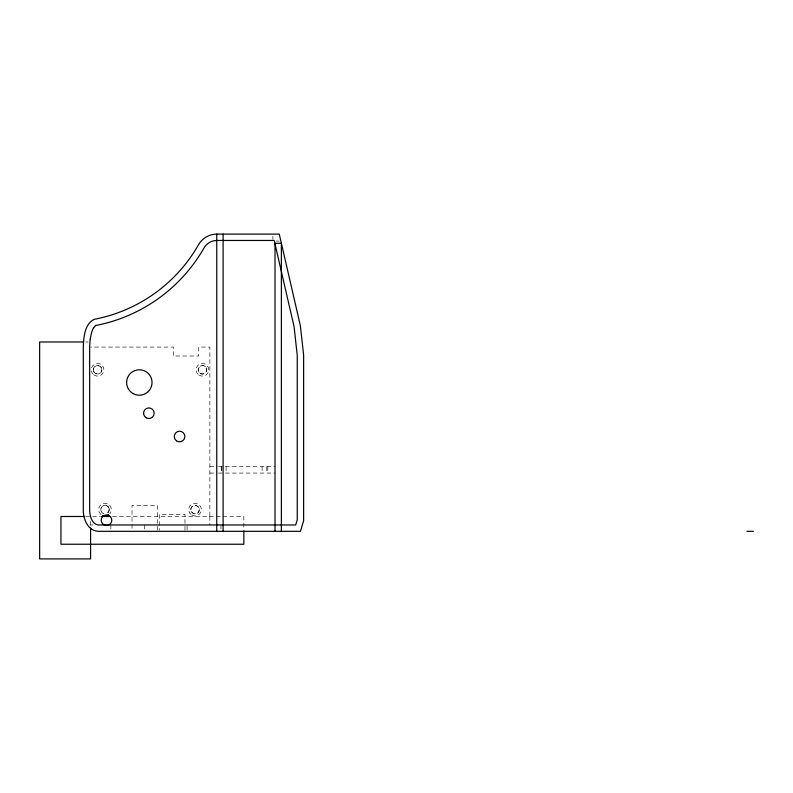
<?xml version="1.0" encoding="UTF-8"?>
<svg xmlns="http://www.w3.org/2000/svg" width="793" height="793" viewBox="0 0 793 793"><rect width="100%" height="100%" fill="white"/><g stroke="black" fill="none" stroke-linecap="round" stroke-linejoin="round"><path stroke-width="0.59" stroke-dasharray="3.96 2.97" d="M209.877 515.956L209.877 347.066L198.756 347.066L198.756 356.017L173.33 356.017L173.33 347.066L90.59 347.066M93.366 369.786C93.128 364.066 102.565 364.502 101.821 370.162C101.544 375.892 92.157 374.593 93.435 369.013M109.246 509.602L108.562 511.921L106.569 513.547A4.233 4.233 0 0 0 108.383 507.044A4.233 4.233 0 0 0 101.643 507.044A4.233 4.233 0 0 0 103.457 513.547C100.136 512.417 99.878 507.292 103.07 505.835C104.398 505.141 106.084 505.23 107.333 506.053C108.74 506.231 109.493 510.355 109.176 508.828M190.806 509.602C190.568 503.882 200.014 504.318 199.261 509.978C198.993 515.718 189.606 514.409 190.875 508.828M209.858 516.451L209.858 524.966M276.073 241.092L279.255 241.092M85.733 341.981L88.162 341.981M209.848 466.7L217.223 466.7M218.452 466.7L275.012 466.7M209.848 473.064L217.223 473.064M218.452 473.064L275.012 473.064M85.664 516.491L100.493 516.491M112.527 516.491L221.604 516.491M222.833 516.491L243.847 516.491L243.847 529.764M90.59 524.966L93.029 524.966M205.456 366.792C201.779 362.748 195.425 369.102 199.469 372.779C203.147 376.824 209.501 370.47 205.456 366.792L206.011 367.466M100.592 366.792L101.147 367.466M108.007 506.608L108.562 507.282M199.212 508.828L199.281 509.602A4.233 4.233 0 0 1 192.927 513.269A4.233 4.233 0 0 1 192.927 505.934A4.233 4.233 0 0 1 199.281 509.602M272.901 236.215L272.901 239.397M267.816 466.7L267.816 473.064M266.755 466.7L266.755 473.064M262.096 466.7L262.096 473.064M226.084 466.7L226.084 473.064M221.842 466.7L221.842 473.064M221.425 466.7L221.425 473.064M220.969 524.966L220.969 530.259M187.069 526.017L187.069 530.259M184.987 530.259L184.987 514.37L159.562 514.37L159.562 530.259M157.44 530.259L157.44 505.369L132.025 505.369L132.025 530.259M144.732 524.966L144.732 530.259M110.842 524.966L110.842 530.259M90.59 521.328L90.59 526.859M101.008 514.538A6.354 6.354 0 0 1 100.077 505.597A6.354 6.354 0 0 1 109.018 504.665A6.354 6.354 0 0 1 109.949 513.606M95.477 373.453A4.233 4.233 0 0 0 101.831 369.786A4.233 4.233 0 0 0 95.477 366.118A4.233 4.233 0 0 0 95.477 373.453M200.342 373.453A4.233 4.233 0 0 0 206.695 369.786A4.233 4.233 0 0 0 200.342 366.118A4.233 4.233 0 0 0 200.342 373.453M93.941 374.98A6.354 6.354 0 0 0 103.933 370.361A6.354 6.354 0 0 0 94.932 364.017A6.354 6.354 0 0 0 93.941 374.98M198.805 374.98A6.354 6.354 0 0 0 208.787 370.361A6.354 6.354 0 0 0 199.786 364.017A6.354 6.354 0 0 0 198.805 374.98M191.866 515.103A6.354 6.354 0 0 0 201.402 509.602A6.354 6.354 0 0 0 191.866 504.1A6.354 6.354 0 0 0 191.866 515.103"/><path stroke-width="1.19" d="M90.184 338.968L89.659 346.154L89.659 510.137C89.748 515.728 91.681 523.846 98.124 524.966L295.71 524.966L297.256 519.792L297.256 355.492L294.094 326.766L274.2 240.457L216.905 240.457A14.829 14.829 0 0 0 204.019 247.941A159.413 159.413 0 0 1 95.854 325.467M93.544 328.143L93.97 327.459A11.845 11.845 0 0 1 94.327 326.944L94.605 326.597M83.315 341.981L39.65 341.981L39.65 558.896L90.59 558.896L90.59 528.088M84.425 516.491L60.952 516.491L60.952 544.236L243.847 544.236L243.847 530.963M101.554 516.491L110.088 516.491M746.996 531.32L753.35 531.32M281.376 531.32L281.376 243.292L275.012 243.292L275.012 531.32M223.111 234.104L223.111 531.32M216.757 531.32L216.757 234.104L279.255 234.104L300.369 325.705L303.62 355.135L303.62 520.723L300.438 531.32L98.124 531.32C87.934 530.745 83.156 519.068 83.295 510.137L83.295 346.482C83.741 336.985 84.593 324.159 94.169 319.321A153.059 153.059 0 0 0 198.498 244.789A21.183 21.183 0 0 1 216.905 234.104M94.635 326.627A4.609 4.609 0 0 1 95.844 325.437M90.372 338.988A31.482 31.482 0 0 1 93.396 328.074M108.492 514.925A6.354 6.354 0 0 1 102.674 515.509M103.447 524.52A5.293 5.293 0 0 0 111.773 520.674A5.293 5.293 0 0 0 104.27 515.391A5.293 5.293 0 0 0 103.447 524.52M176.532 440.849A5.293 5.293 0 0 0 184.858 436.993A5.293 5.293 0 0 0 177.354 431.709A5.293 5.293 0 0 0 176.532 440.849M146.219 417.802A5.293 5.293 0 0 0 154.159 413.212A5.293 5.293 0 0 0 146.219 408.623A5.293 5.293 0 0 0 146.219 417.802M132.976 393.506A12.708 12.708 0 0 0 152.038 382.494A12.708 12.708 0 0 0 132.976 371.491A12.708 12.708 0 0 0 132.976 393.506"/></g></svg>
